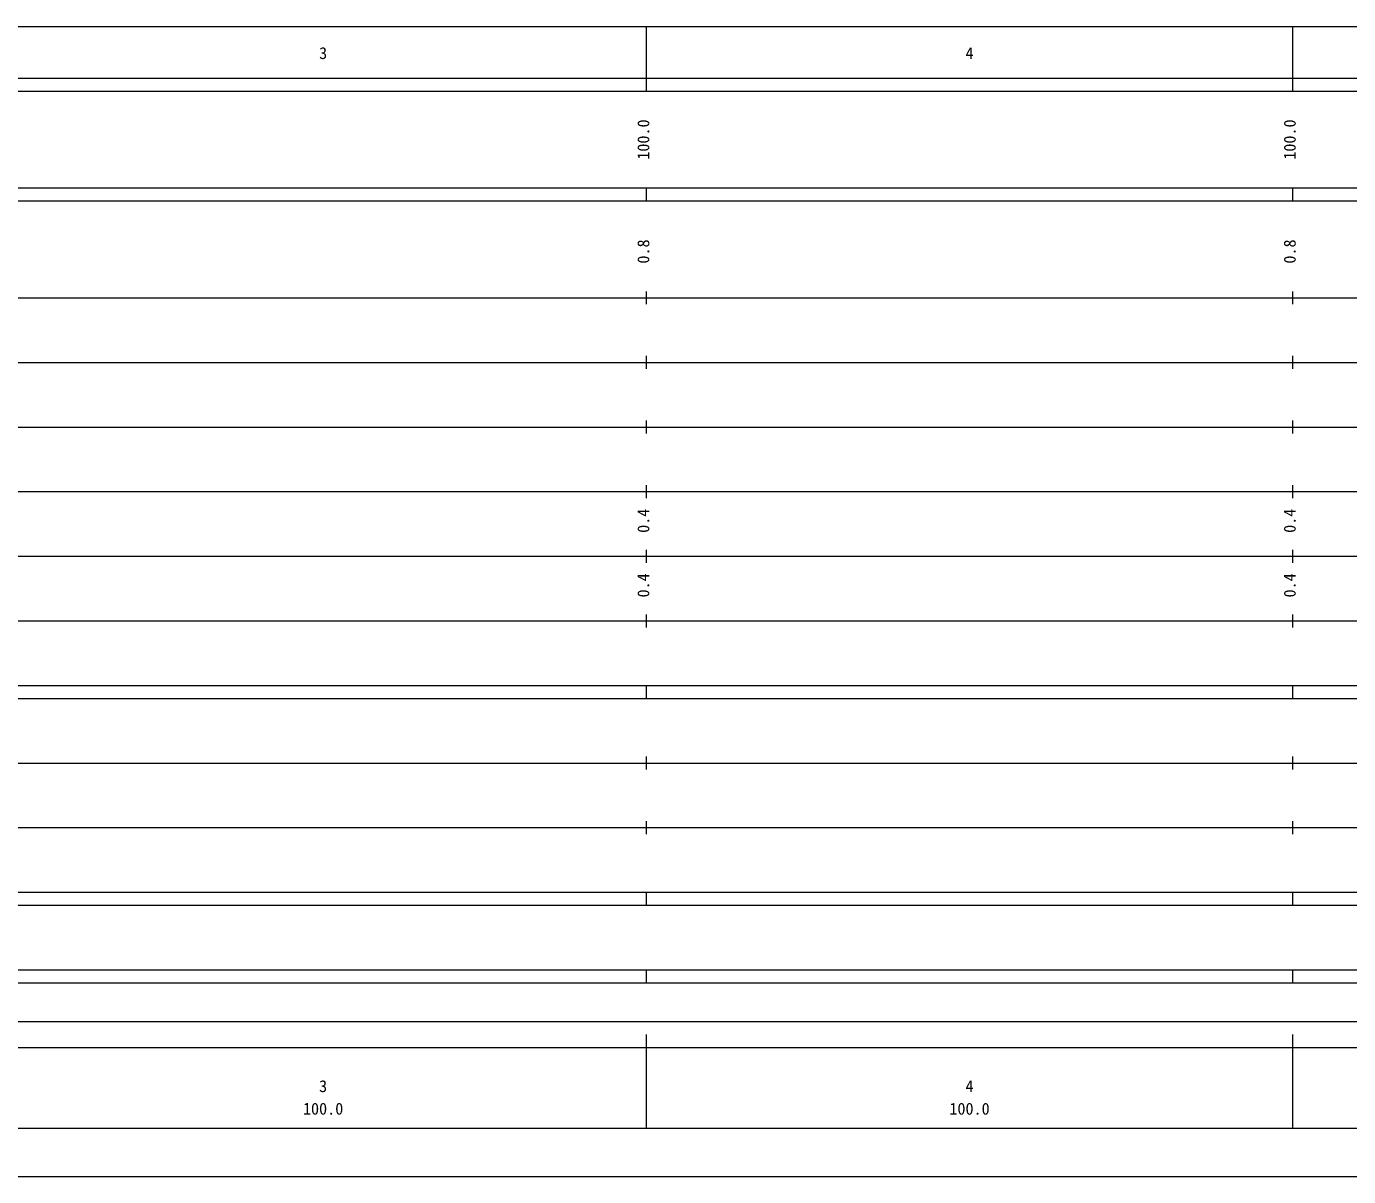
# Model space of a CAD drawing. Units: millimetres on the paper, enlarged 1000 times. Extents: x 61448 to 701448, y 5061 to 365061.
# Drawn here: x 293544 to 498080, y 5061 to 183061 of the extents above; entities that cross this region are included whole.
import ezdxf
from ezdxf.enums import TextEntityAlignment as Align

# ---------------------------------------------------------------- set-up
doc = ezdxf.new("R2010")
doc.units = ezdxf.units.MM
doc.header["$LTSCALE"] = 1000
doc.layers.add('S-SUV', color=7, linetype='Continuous', lineweight=13)
doc.styles.add('ＭＳ ゴシック', font='')
doc.styles.get('ＭＳ ゴシック').set_extended_font_data('MS Gothic')

msp = doc.modelspace()

# ---------------------------------------------------------------- linework, layer by layer
at = {"layer": 'S-SUV'}
for p, q in [((89448, 183061), (600448, 183061)), ((389448, 173061), (389448, 183061)), ((489448, 173061), (489448, 183061)), ((61448, 175061), (600448, 175061)), ((61448, 173061), (600448, 173061)), ((61448, 158061), (600448, 158061)), ((389448, 156061), (389448, 158061)), ((489448, 156061), (489448, 158061)), ((61448, 156061), (600448, 156061)), ((389448, 140061), (389448, 142061)), ((489448, 140061), (489448, 142061)), ((61448, 141061), (600448, 141061)), ((67448, 131061), (600448, 131061)), ((389448, 130061), (389448, 132061)), ((489448, 130061), (489448, 132061)), ((73448, 121061), (600448, 121061)), ((389448, 120061), (389448, 122061)), ((489448, 120061), (489448, 122061)), ((67448, 111061), (600448, 111061)), ((389448, 110061), (389448, 112061)), ((489448, 110061), (489448, 112061)), ((73448, 101061), (600448, 101061)), ((389448, 100061), (389448, 102061)), ((489448, 100061), (489448, 102061)), ((389448, 90061), (389448, 92061)), ((489448, 90061), (489448, 92061)), ((67448, 91061), (600448, 91061)), ((61448, 81061), (600448, 81061)), ((389448, 79061), (389448, 81061)), ((489448, 79061), (489448, 81061)), ((61448, 79061), (600448, 79061)), ((389448, 68061), (389448, 70061)), ((489448, 68061), (489448, 70061)), ((70448, 69061), (600448, 69061)), ((389448, 58061), (389448, 60061)), ((489448, 58061), (489448, 60061)), ((61448, 59061), (600448, 59061)), ((61448, 49061), (600448, 49061)), ((61448, 47061), (600448, 47061)), ((389448, 47061), (389448, 49061)), ((489448, 47061), (489448, 49061)), ((61448, 37061), (600448, 37061)), ((389448, 35061), (389448, 37061)), ((489448, 35061), (489448, 37061)), ((61448, 35061), (600448, 35061)), ((90948, 29061), (587948, 29061)), ((389448, 12561), (389448, 27061)), ((489448, 12561), (489448, 27061)), ((61448, 25061), (600448, 25061)), ((89448, 12561), (600448, 12561)), ((61448, 5061), (701448, 5061))]:
    msp.add_line(p, q, dxfattribs=at)

# ---------------------------------------------------------------- texts
at = {"layer": 'S-SUV', "style": 'ＭＳ ゴシック'}
for s, p in [('3', (338823, 177466)), ('4', (438823, 177466)), ('3', (338823, 17584)), ('4', (438823, 17584)), ('100.0', (336323, 14094)), ('100.0', (436323, 14094))]:
    msp.add_text(s, height=1833, dxfattribs=at).set_placement(p, align=Align.BOTTOM_LEFT)
for s, p in [('100.0', (390448, 162436)), ('100.0', (490448, 162436)), ('0.8', (390448, 146360)), ('0.8', (490448, 146360)), ('0.4', (390448, 104686)), ('0.4', (490448, 104686)), ('0.4', (390448, 94686)), ('0.4', (490448, 94686))]:
    msp.add_text(s, height=1833, rotation=90, dxfattribs=at).set_placement(p, align=Align.BOTTOM_LEFT)

doc.saveas('drawing.dxf')
